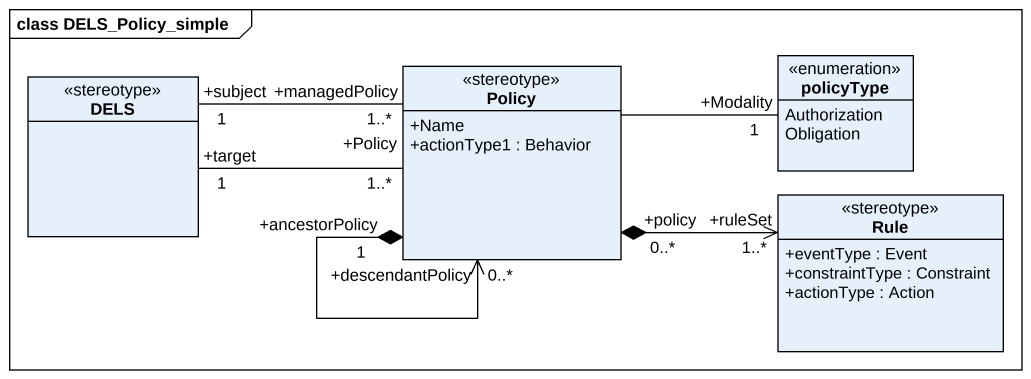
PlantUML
@startuml
mainframe class DELS_Policy_simple
hide circle
hide empty members
skinparam classAttributeIconSize 0
class DELS <<stereotype>>
class Policy <<stereotype>> {
  +Name
  +actionType1 : Behavior
}
enum policyType {
  Authorization
  Obligation
}
class Rule <<stereotype>> {
  +eventType : Event
  +constraintType : Constraint
  +actionType : Action
}
Policy "+managedPolicy\n1..*" -left- "+subject\n1" DELS
Policy "+Policy\n1..*" -left- "+target\n1" DELS
Policy "+descendantPolicy\n0..*" <--* "+ancestorPolicy\n1" Policy
Policy -right- "+Modality\n1" policyType
Policy "+policy\n0..*" *-right-> "1..*\n+ruleSet" Rule
@enduml
